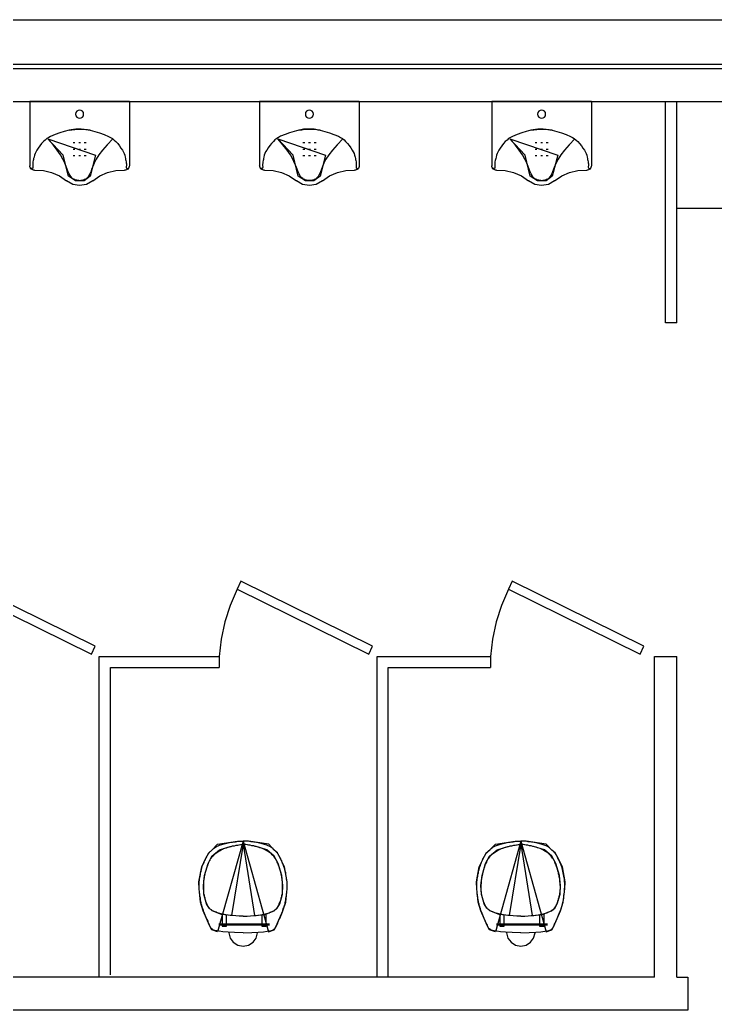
# Model space of a CAD drawing. Header units: metres. Extents: x 2 to 323, y -2 to 254.
# Drawn here: x 210.856 to 214.001, y 123.332 to 127.812 of the extents above; entities that cross this region are included whole.
import ezdxf

# ---------------------------------------------------------------- set-up
doc = ezdxf.new("R2010")
doc.units = ezdxf.units.M
doc.layers.add('REFERENCIA', color=7, linetype='Continuous')

msp = doc.modelspace()

# ---------------------------------------------------------------- linework, layer by layer
at = {"layer": 'REFERENCIA'}
for p, q in [((206.096, 127.812), (220.096, 127.812)), ((206.096, 127.812), (220.096, 127.812)), ((206.096, 127.612), (220.096, 127.612)), ((206.096, 127.612), (220.096, 127.612)), ((207.351, 127.592), (216.351, 127.592)), ((207.501, 127.442), (216.201, 127.442)), ((211.352, 127.442), (210.902, 127.442)), ((210.902, 127.442), (210.902, 127.152)), ((211.352, 127.442), (211.352, 127.152)), ((212.391, 127.442), (211.941, 127.442)), ((211.941, 127.442), (211.941, 127.152)), ((212.391, 127.442), (212.391, 127.152)), ((213.441, 127.442), (212.991, 127.442)), ((212.991, 127.442), (212.991, 127.152)), ((213.441, 127.442), (213.441, 127.152)), ((213.777, 126.442), (213.777, 127.442)), ((213.827, 126.442), (213.827, 127.442)), ((211.106, 127.256), (211.098, 127.256)), ((211.131, 127.256), (211.123, 127.256)), ((211.156, 127.256), (211.148, 127.256)), ((212.146, 127.256), (212.137, 127.256)), ((212.171, 127.256), (212.162, 127.256)), ((212.196, 127.256), (212.187, 127.256)), ((213.195, 127.256), (213.187, 127.256)), ((213.22, 127.256), (213.212, 127.256)), ((213.245, 127.256), (213.237, 127.256)), ((211.106, 127.226), (211.098, 127.226)), ((211.106, 127.196), (211.098, 127.196)), ((211.131, 127.226), (211.123, 127.226)), ((211.131, 127.196), (211.123, 127.196)), ((211.156, 127.226), (211.148, 127.226)), ((211.156, 127.196), (211.148, 127.196)), ((212.146, 127.226), (212.137, 127.226)), ((212.146, 127.196), (212.137, 127.196)), ((212.171, 127.226), (212.162, 127.226)), ((212.171, 127.196), (212.162, 127.196)), ((212.196, 127.226), (212.187, 127.226)), ((212.196, 127.196), (212.187, 127.196)), ((213.195, 127.226), (213.187, 127.226)), ((213.195, 127.196), (213.187, 127.196)), ((213.22, 127.226), (213.212, 127.226)), ((213.22, 127.196), (213.212, 127.196)), ((213.245, 127.226), (213.237, 127.226)), ((213.245, 127.196), (213.237, 127.196)), ((216.201, 126.958), (213.827, 126.958)), ((213.827, 126.442), (213.777, 126.442)), ((211.216, 123.482), (211.216, 124.932)), ((211.216, 124.932), (211.758, 124.932)), ((211.758, 124.932), (211.758, 124.882)), ((212.472, 124.932), (212.985, 124.932)), ((212.472, 123.482), (212.472, 124.932)), ((212.985, 124.932), (212.985, 124.882)), ((213.727, 123.482), (213.727, 124.932)), ((213.727, 124.932), (213.827, 124.932)), ((213.827, 123.482), (213.827, 124.932)), ((211.266, 123.492), (211.266, 124.882)), ((211.266, 124.882), (211.758, 124.882)), ((212.522, 124.882), (212.985, 124.882)), ((212.522, 123.482), (212.522, 124.882)), ((211.791, 123.762), (211.771, 123.767)), ((211.771, 123.767), (211.771, 123.712)), ((211.791, 123.712), (211.791, 123.762)), ((211.971, 123.767), (211.951, 123.762)), ((211.951, 123.762), (211.951, 123.712)), ((211.971, 123.712), (211.971, 123.767)), ((213.047, 123.762), (213.027, 123.767)), ((213.027, 123.767), (213.027, 123.712)), ((213.047, 123.712), (213.047, 123.762)), ((213.227, 123.767), (213.207, 123.762)), ((213.207, 123.762), (213.207, 123.712)), ((213.227, 123.712), (213.227, 123.767)), ((211.756, 123.722), (211.986, 123.722)), ((211.986, 123.717), (211.756, 123.717)), ((211.771, 123.712), (211.791, 123.712)), ((211.951, 123.712), (211.971, 123.712)), ((213.012, 123.722), (213.242, 123.722)), ((213.242, 123.717), (213.012, 123.717)), ((213.027, 123.712), (213.047, 123.712)), ((213.207, 123.712), (213.227, 123.712)), ((213.727, 123.482), (207.501, 123.482)), ((213.827, 123.482), (213.877, 123.482)), ((213.877, 123.482), (213.877, 123.332)), ((213.827, 123.332), (207.351, 123.332)), ((213.877, 123.332), (213.727, 123.332)), ((213.877, 123.332), (213.827, 123.332))]:
    msp.add_line(p, q, dxfattribs=at)
for points in [[(211.108, 127.385), (211.11, 127.378), (211.114, 127.372), (211.12, 127.368), (211.127, 127.367), (211.134, 127.368), (211.14, 127.372), (211.144, 127.378), (211.145, 127.385), (211.144, 127.392), (211.14, 127.398), (211.134, 127.402), (211.127, 127.404), (211.12, 127.402), (211.114, 127.398), (211.11, 127.392), (211.108, 127.385)], [(212.148, 127.385), (212.149, 127.378), (212.153, 127.372), (212.159, 127.368), (212.166, 127.367), (212.173, 127.368), (212.179, 127.372), (212.183, 127.378), (212.185, 127.385), (212.183, 127.393), (212.179, 127.399), (212.173, 127.402), (212.166, 127.404), (212.159, 127.402), (212.153, 127.399), (212.149, 127.393), (212.148, 127.385)], [(213.197, 127.385), (213.199, 127.378), (213.203, 127.372), (213.209, 127.368), (213.216, 127.367), (213.223, 127.368), (213.229, 127.372), (213.233, 127.378), (213.234, 127.385), (213.233, 127.392), (213.229, 127.398), (213.223, 127.402), (213.216, 127.404), (213.209, 127.402), (213.203, 127.398), (213.199, 127.392), (213.197, 127.385)], [(211.197, 124.979), (210.601, 125.272), (210.584, 125.236), (211.18, 124.943), (211.197, 124.979)], [(212.452, 124.979), (211.856, 125.272), (211.839, 125.236), (212.435, 124.943), (212.452, 124.979)], [(213.679, 124.979), (213.083, 125.272), (213.066, 125.236), (213.662, 124.943), (213.679, 124.979)]]:
    msp.add_lwpolyline(points, close=True, dxfattribs=at)
for points in [[(211.175, 127.313), (211.162, 127.315), (211.148, 127.316), (211.134, 127.317), (211.12, 127.318), (211.11, 127.317), (211.099, 127.316), (211.089, 127.315), (211.079, 127.313), (211.057, 127.307), (211.037, 127.3), (211.016, 127.293), (210.996, 127.284), (210.987, 127.28), (210.978, 127.275), (210.971, 127.268), (210.963, 127.261), (210.955, 127.252), (210.947, 127.242), (210.94, 127.232), (210.933, 127.222), (210.929, 127.214), (210.926, 127.207), (210.923, 127.199), (210.921, 127.19), (210.919, 127.185), (210.918, 127.18), (210.917, 127.175), (210.916, 127.17), (210.916, 127.167), (210.916, 127.164), (210.915, 127.162), (210.915, 127.159), (210.915, 127.156), (210.915, 127.154), (210.915, 127.151), (210.915, 127.148), (210.916, 127.147), (210.916, 127.145), (210.915, 127.143), (210.915, 127.142), (210.915, 127.141), (210.914, 127.141), (210.914, 127.14), (210.913, 127.14), (210.911, 127.14), (210.91, 127.14), (210.908, 127.14), (210.906, 127.14)], [(211.079, 127.313), (211.092, 127.315), (211.106, 127.316), (211.12, 127.317), (211.134, 127.318), (211.144, 127.317), (211.155, 127.316), (211.165, 127.315), (211.175, 127.313), (211.196, 127.307), (211.217, 127.3), (211.238, 127.293), (211.258, 127.284), (211.267, 127.28), (211.275, 127.275), (211.283, 127.268), (211.291, 127.261), (211.299, 127.252), (211.307, 127.242), (211.314, 127.232), (211.321, 127.222), (211.325, 127.214), (211.328, 127.207), (211.331, 127.199), (211.333, 127.19), (211.334, 127.185), (211.335, 127.18), (211.336, 127.175), (211.337, 127.17), (211.338, 127.167), (211.338, 127.164), (211.339, 127.162), (211.339, 127.159), (211.339, 127.156), (211.339, 127.154), (211.339, 127.151), (211.338, 127.148), (211.338, 127.147), (211.338, 127.145), (211.338, 127.143), (211.339, 127.142), (211.339, 127.141), (211.34, 127.141), (211.34, 127.14), (211.341, 127.14), (211.343, 127.14), (211.344, 127.14), (211.346, 127.14), (211.347, 127.14)], [(212.215, 127.313), (212.201, 127.315), (212.187, 127.317), (212.173, 127.318), (212.16, 127.318), (212.149, 127.318), (212.139, 127.317), (212.128, 127.315), (212.118, 127.313), (212.097, 127.307), (212.076, 127.301), (212.056, 127.293), (212.035, 127.285), (212.026, 127.28), (212.018, 127.275), (212.01, 127.269), (212.003, 127.262), (211.994, 127.252), (211.987, 127.243), (211.979, 127.233), (211.973, 127.222), (211.968, 127.215), (211.965, 127.207), (211.962, 127.199), (211.96, 127.19), (211.959, 127.185), (211.958, 127.18), (211.957, 127.175), (211.956, 127.17), (211.955, 127.167), (211.955, 127.165), (211.955, 127.162), (211.954, 127.159), (211.954, 127.156), (211.954, 127.154), (211.954, 127.151), (211.955, 127.148), (211.955, 127.147), (211.955, 127.145), (211.955, 127.144), (211.954, 127.142), (211.954, 127.141), (211.954, 127.141), (211.953, 127.14), (211.952, 127.14), (211.951, 127.14), (211.949, 127.14), (211.947, 127.14), (211.946, 127.141)], [(212.118, 127.313), (212.132, 127.315), (212.145, 127.317), (212.159, 127.318), (212.173, 127.318), (212.184, 127.318), (212.194, 127.317), (212.204, 127.315), (212.215, 127.313), (212.236, 127.307), (212.257, 127.301), (212.277, 127.293), (212.297, 127.285), (212.306, 127.28), (212.315, 127.275), (212.323, 127.269), (212.33, 127.262), (212.338, 127.252), (212.346, 127.243), (212.353, 127.233), (212.36, 127.222), (212.364, 127.215), (212.368, 127.207), (212.37, 127.199), (212.373, 127.19), (212.374, 127.185), (212.375, 127.18), (212.376, 127.175), (212.377, 127.17), (212.377, 127.167), (212.378, 127.165), (212.378, 127.162), (212.378, 127.159), (212.378, 127.156), (212.378, 127.154), (212.378, 127.151), (212.378, 127.148), (212.378, 127.147), (212.378, 127.145), (212.378, 127.144), (212.378, 127.142), (212.379, 127.141), (212.379, 127.141), (212.38, 127.14), (212.38, 127.14), (212.382, 127.14), (212.384, 127.14), (212.385, 127.14), (212.387, 127.141)], [(213.264, 127.313), (213.251, 127.315), (213.237, 127.316), (213.223, 127.317), (213.209, 127.318), (213.199, 127.317), (213.188, 127.316), (213.178, 127.315), (213.168, 127.313), (213.146, 127.307), (213.126, 127.3), (213.105, 127.293), (213.085, 127.284), (213.076, 127.28), (213.067, 127.275), (213.06, 127.268), (213.052, 127.261), (213.044, 127.252), (213.036, 127.242), (213.029, 127.232), (213.022, 127.222), (213.018, 127.214), (213.015, 127.207), (213.012, 127.199), (213.01, 127.19), (213.009, 127.185), (213.007, 127.18), (213.006, 127.175), (213.005, 127.17), (213.005, 127.167), (213.005, 127.164), (213.004, 127.162), (213.004, 127.159), (213.004, 127.156), (213.004, 127.154), (213.004, 127.151), (213.004, 127.148), (213.005, 127.147), (213.005, 127.145), (213.004, 127.143), (213.004, 127.142), (213.004, 127.141), (213.003, 127.141), (213.003, 127.14), (213.002, 127.14), (213, 127.14), (212.999, 127.14), (212.997, 127.14), (212.995, 127.14)], [(213.168, 127.313), (213.181, 127.315), (213.195, 127.316), (213.209, 127.317), (213.223, 127.318), (213.233, 127.317), (213.244, 127.316), (213.254, 127.315), (213.264, 127.313), (213.285, 127.307), (213.306, 127.3), (213.327, 127.293), (213.347, 127.284), (213.356, 127.28), (213.364, 127.275), (213.372, 127.268), (213.38, 127.261), (213.388, 127.252), (213.396, 127.242), (213.403, 127.232), (213.41, 127.222), (213.414, 127.214), (213.417, 127.207), (213.42, 127.199), (213.422, 127.19), (213.423, 127.185), (213.424, 127.18), (213.425, 127.175), (213.426, 127.17), (213.427, 127.167), (213.427, 127.164), (213.428, 127.162), (213.428, 127.159), (213.428, 127.156), (213.428, 127.154), (213.428, 127.151), (213.427, 127.148), (213.427, 127.147), (213.427, 127.145), (213.428, 127.143), (213.428, 127.142), (213.428, 127.141), (213.429, 127.141), (213.429, 127.14), (213.43, 127.14), (213.432, 127.14), (213.433, 127.14), (213.435, 127.14), (213.436, 127.14)], [(211.277, 127.273), (211.277, 127.273), (211.251, 127.246), (211.23, 127.222), (211.214, 127.201), (211.202, 127.181), (211.193, 127.164), (211.186, 127.149), (211.181, 127.136), (211.177, 127.125), (211.173, 127.116), (211.169, 127.108), (211.165, 127.102), (211.161, 127.097), (211.157, 127.093), (211.153, 127.091), (211.149, 127.089), (211.145, 127.087), (211.141, 127.086), (211.137, 127.085), (211.132, 127.085), (211.128, 127.084), (211.123, 127.085), (211.118, 127.085), (211.114, 127.086), (211.109, 127.087), (211.105, 127.089), (211.101, 127.091), (211.096, 127.093), (211.092, 127.097), (211.088, 127.102), (211.084, 127.108), (211.08, 127.116), (211.075, 127.125), (211.071, 127.136), (211.066, 127.149), (211.06, 127.164), (211.051, 127.181), (211.04, 127.201), (211.026, 127.223), (211.007, 127.247), (210.983, 127.274), (211.199, 127.199), (211.175, 127.105), (211.147, 127.083), (211.108, 127.083), (211.076, 127.105), (211.053, 127.199), (210.983, 127.274)], [(212.317, 127.273), (212.317, 127.273), (212.291, 127.247), (212.27, 127.222), (212.254, 127.201), (212.241, 127.181), (212.232, 127.164), (212.225, 127.149), (212.22, 127.136), (212.216, 127.125), (212.212, 127.116), (212.208, 127.108), (212.204, 127.102), (212.2, 127.097), (212.197, 127.094), (212.193, 127.091), (212.189, 127.089), (212.185, 127.087), (212.18, 127.086), (212.176, 127.085), (212.171, 127.085), (212.167, 127.085), (212.162, 127.085), (212.158, 127.085), (212.153, 127.086), (212.149, 127.087), (212.144, 127.089), (212.14, 127.091), (212.136, 127.094), (212.132, 127.097), (212.127, 127.102), (212.123, 127.108), (212.119, 127.116), (212.115, 127.125), (212.111, 127.136), (212.106, 127.149), (212.099, 127.164), (212.091, 127.182), (212.08, 127.201), (212.065, 127.223), (212.046, 127.247), (212.023, 127.274), (212.239, 127.199), (212.215, 127.105), (212.186, 127.084), (212.148, 127.084), (212.115, 127.105), (212.092, 127.199), (212.023, 127.274)], [(213.367, 127.273), (213.367, 127.273), (213.34, 127.246), (213.319, 127.222), (213.303, 127.201), (213.291, 127.181), (213.282, 127.164), (213.275, 127.149), (213.27, 127.136), (213.266, 127.125), (213.262, 127.116), (213.258, 127.108), (213.254, 127.102), (213.25, 127.097), (213.246, 127.093), (213.242, 127.091), (213.238, 127.089), (213.234, 127.087), (213.23, 127.086), (213.226, 127.085), (213.221, 127.085), (213.217, 127.084), (213.212, 127.085), (213.207, 127.085), (213.203, 127.086), (213.198, 127.087), (213.194, 127.089), (213.19, 127.091), (213.185, 127.093), (213.181, 127.097), (213.177, 127.102), (213.173, 127.108), (213.169, 127.116), (213.165, 127.125), (213.16, 127.136), (213.155, 127.149), (213.149, 127.164), (213.14, 127.181), (213.129, 127.201), (213.115, 127.223), (213.096, 127.247), (213.072, 127.274), (213.289, 127.199), (213.264, 127.105), (213.236, 127.083), (213.197, 127.083), (213.165, 127.105), (213.142, 127.199), (213.072, 127.274)], [(210.923, 127.132), (210.919, 127.132), (210.915, 127.133), (210.912, 127.135), (210.908, 127.137), (210.906, 127.14), (210.904, 127.144), (210.902, 127.148), (210.902, 127.152)], [(211.352, 127.152), (211.351, 127.148), (211.35, 127.144), (211.348, 127.14), (211.346, 127.137), (211.342, 127.135), (211.339, 127.133), (211.335, 127.132), (211.33, 127.132)], [(211.963, 127.132), (211.959, 127.132), (211.955, 127.133), (211.951, 127.135), (211.948, 127.137), (211.945, 127.14), (211.943, 127.144), (211.942, 127.148), (211.941, 127.152)], [(212.391, 127.152), (212.391, 127.148), (212.39, 127.144), (212.388, 127.14), (212.385, 127.137), (212.382, 127.135), (212.378, 127.133), (212.374, 127.132), (212.37, 127.132)], [(213.012, 127.132), (213.008, 127.132), (213.004, 127.133), (213.001, 127.135), (212.997, 127.137), (212.995, 127.14), (212.993, 127.144), (212.991, 127.148), (212.991, 127.152)], [(213.441, 127.152), (213.44, 127.148), (213.439, 127.144), (213.437, 127.14), (213.435, 127.137), (213.431, 127.135), (213.428, 127.133), (213.424, 127.132), (213.42, 127.132)], [(210.923, 127.132), (210.963, 127.131), (211, 127.122), (211.036, 127.106), (211.068, 127.084)], [(211.186, 127.084), (211.218, 127.106), (211.253, 127.122), (211.291, 127.131), (211.33, 127.132)], [(211.963, 127.132), (212.002, 127.131), (212.04, 127.122), (212.075, 127.106), (212.107, 127.084)], [(212.225, 127.084), (212.257, 127.106), (212.293, 127.122), (212.331, 127.131), (212.37, 127.132)], [(213.012, 127.132), (213.052, 127.131), (213.089, 127.122), (213.125, 127.106), (213.157, 127.084)], [(213.275, 127.084), (213.307, 127.106), (213.342, 127.122), (213.38, 127.131), (213.42, 127.132)], [(211.186, 127.084), (211.158, 127.067), (211.127, 127.062), (211.096, 127.067), (211.068, 127.084)], [(212.225, 127.084), (212.197, 127.067), (212.166, 127.062), (212.135, 127.067), (212.107, 127.084)], [(213.275, 127.084), (213.247, 127.067), (213.216, 127.062), (213.185, 127.067), (213.157, 127.084)], [(211.839, 125.236), (211.808, 125.163), (211.784, 125.088), (211.767, 125.01), (211.758, 124.932)], [(213.066, 125.236), (213.035, 125.163), (213.011, 125.088), (212.994, 125.01), (212.985, 124.932)], [(211.866, 123.682), (211.866, 123.682), (211.828, 123.684), (211.798, 123.685), (211.775, 123.687), (211.758, 123.689), (211.747, 123.691), (211.739, 123.692), (211.734, 123.694), (211.73, 123.696), (211.728, 123.698), (211.725, 123.7), (211.723, 123.702), (211.721, 123.705), (211.719, 123.708), (211.717, 123.711), (211.715, 123.716), (211.713, 123.721), (211.71, 123.726), (211.708, 123.733), (211.705, 123.74), (211.701, 123.747), (211.698, 123.755), (211.695, 123.762), (211.692, 123.77), (211.689, 123.777), (211.687, 123.783), (211.684, 123.79), (211.682, 123.795), (211.681, 123.801), (211.679, 123.807), (211.677, 123.813), (211.676, 123.819), (211.675, 123.825), (211.674, 123.831), (211.673, 123.838), (211.672, 123.844), (211.671, 123.851), (211.67, 123.858), (211.669, 123.864), (211.669, 123.87), (211.668, 123.876), (211.668, 123.882), (211.667, 123.887), (211.667, 123.892), (211.667, 123.897), (211.667, 123.901), (211.668, 123.907), (211.668, 123.912), (211.669, 123.918), (211.669, 123.924), (211.67, 123.931), (211.672, 123.938), (211.673, 123.946), (211.674, 123.953), (211.676, 123.961), (211.678, 123.968), (211.68, 123.975), (211.681, 123.981), (211.683, 123.987), (211.685, 123.992), (211.688, 123.997), (211.69, 124.002), (211.692, 124.007), (211.694, 124.011), (211.696, 124.015), (211.698, 124.019), (211.7, 124.023), (211.702, 124.027), (211.704, 124.03), (211.705, 124.033), (211.707, 124.036), (211.709, 124.039), (211.711, 124.042), (211.713, 124.044), (211.715, 124.046), (211.716, 124.048), (211.718, 124.05), (211.72, 124.052), (211.723, 124.054), (211.725, 124.056), (211.727, 124.058), (211.73, 124.061), (211.733, 124.064), (211.737, 124.067), (211.741, 124.07), (211.746, 124.073), (211.753, 124.076), (211.76, 124.079), (211.77, 124.082), (211.78, 124.085), (211.793, 124.088), (211.805, 124.09), (211.819, 124.092), (211.832, 124.094), (211.845, 124.096), (211.856, 124.096), (211.866, 124.097), (211.751, 123.687), (211.725, 123.695), (211.716, 123.712), (211.686, 123.782), (211.674, 123.821), (211.667, 123.881), (211.666, 123.912), (211.679, 123.98), (211.696, 124.017), (211.711, 124.044), (211.725, 124.056), (211.751, 124.083), (211.841, 124.097), (211.866, 124.097)], [(211.866, 123.682), (211.866, 123.682), (211.905, 123.684), (211.935, 123.685), (211.958, 123.687), (211.975, 123.689), (211.986, 123.691), (211.994, 123.692), (211.999, 123.694), (212.002, 123.696), (212.005, 123.698), (212.008, 123.7), (212.01, 123.702), (212.012, 123.705), (212.014, 123.708), (212.016, 123.711), (212.018, 123.716), (212.02, 123.721), (212.023, 123.726), (212.025, 123.733), (212.028, 123.74), (212.032, 123.747), (212.035, 123.755), (212.038, 123.762), (212.041, 123.77), (212.044, 123.777), (212.046, 123.783), (212.048, 123.79), (212.05, 123.795), (212.052, 123.801), (212.054, 123.807), (212.056, 123.813), (212.057, 123.819), (212.058, 123.825), (212.059, 123.831), (212.06, 123.838), (212.061, 123.844), (212.062, 123.851), (212.063, 123.858), (212.064, 123.864), (212.064, 123.87), (212.065, 123.876), (212.065, 123.882), (212.065, 123.887), (212.066, 123.892), (212.066, 123.897), (212.066, 123.901), (212.065, 123.907), (212.065, 123.912), (212.064, 123.918), (212.063, 123.924), (212.063, 123.931), (212.061, 123.938), (212.06, 123.946), (212.059, 123.953), (212.057, 123.961), (212.055, 123.968), (212.053, 123.975), (212.051, 123.981), (212.049, 123.987), (212.047, 123.992), (212.045, 123.997), (212.043, 124.002), (212.041, 124.007), (212.039, 124.011), (212.037, 124.015), (212.035, 124.019), (212.033, 124.023), (212.031, 124.027), (212.029, 124.03), (212.027, 124.033), (212.026, 124.036), (212.024, 124.039), (212.022, 124.042), (212.02, 124.044), (212.018, 124.046), (212.016, 124.048), (212.014, 124.05), (212.012, 124.052), (212.01, 124.054), (212.008, 124.056), (212.006, 124.058), (212.003, 124.061), (212, 124.064), (211.996, 124.067), (211.992, 124.07), (211.987, 124.073), (211.98, 124.076), (211.973, 124.079), (211.963, 124.082), (211.953, 124.085), (211.94, 124.088), (211.927, 124.09), (211.914, 124.092), (211.901, 124.094), (211.888, 124.096), (211.877, 124.096), (211.866, 124.097), (211.981, 123.687), (212.007, 123.695), (212.016, 123.712), (212.046, 123.782), (212.059, 123.821), (212.066, 123.881), (212.066, 123.912), (212.054, 123.98), (212.036, 124.017), (212.022, 124.044), (212.007, 124.056), (211.982, 124.083), (211.891, 124.097), (211.866, 124.097)], [(213.122, 123.682), (213.122, 123.682), (213.083, 123.684), (213.053, 123.685), (213.03, 123.687), (213.014, 123.689), (213.002, 123.691), (212.994, 123.692), (212.989, 123.694), (212.986, 123.696), (212.983, 123.698), (212.981, 123.7), (212.978, 123.702), (212.976, 123.705), (212.975, 123.708), (212.973, 123.711), (212.971, 123.716), (212.968, 123.721), (212.966, 123.726), (212.963, 123.733), (212.96, 123.74), (212.957, 123.747), (212.954, 123.755), (212.95, 123.762), (212.947, 123.77), (212.945, 123.777), (212.942, 123.783), (212.94, 123.79), (212.938, 123.795), (212.936, 123.801), (212.934, 123.807), (212.933, 123.813), (212.931, 123.819), (212.93, 123.825), (212.929, 123.831), (212.928, 123.838), (212.927, 123.844), (212.926, 123.851), (212.925, 123.858), (212.925, 123.864), (212.924, 123.87), (212.923, 123.876), (212.923, 123.882), (212.923, 123.887), (212.923, 123.892), (212.923, 123.897), (212.923, 123.901), (212.923, 123.907), (212.923, 123.912), (212.924, 123.918), (212.925, 123.924), (212.926, 123.931), (212.927, 123.938), (212.928, 123.946), (212.93, 123.953), (212.931, 123.961), (212.933, 123.968), (212.935, 123.975), (212.937, 123.981), (212.939, 123.987), (212.941, 123.992), (212.943, 123.997), (212.945, 124.002), (212.947, 124.007), (212.949, 124.011), (212.951, 124.015), (212.953, 124.019), (212.955, 124.023), (212.957, 124.027), (212.959, 124.03), (212.961, 124.033), (212.963, 124.036), (212.964, 124.039), (212.966, 124.042), (212.968, 124.044), (212.97, 124.046), (212.972, 124.048), (212.974, 124.05), (212.976, 124.052), (212.978, 124.054), (212.98, 124.056), (212.983, 124.058), (212.985, 124.061), (212.988, 124.064), (212.992, 124.067), (212.996, 124.07), (213.001, 124.073), (213.008, 124.076), (213.016, 124.079), (213.025, 124.082), (213.036, 124.085), (213.048, 124.088), (213.061, 124.09), (213.074, 124.092), (213.087, 124.094), (213.1, 124.096), (213.112, 124.096), (213.122, 124.097), (213.007, 123.687), (212.981, 123.695), (212.972, 123.712), (212.942, 123.782), (212.929, 123.821), (212.923, 123.881), (212.922, 123.912), (212.934, 123.98), (212.952, 124.017), (212.966, 124.044), (212.981, 124.056), (213.007, 124.083), (213.097, 124.097), (213.122, 124.097)], [(213.122, 123.682), (213.122, 123.682), (213.16, 123.684), (213.19, 123.685), (213.213, 123.687), (213.23, 123.689), (213.242, 123.691), (213.249, 123.692), (213.254, 123.694), (213.258, 123.696), (213.261, 123.698), (213.263, 123.7), (213.265, 123.702), (213.267, 123.705), (213.269, 123.708), (213.271, 123.711), (213.273, 123.716), (213.275, 123.721), (213.278, 123.726), (213.281, 123.733), (213.284, 123.74), (213.287, 123.747), (213.29, 123.755), (213.293, 123.762), (213.296, 123.77), (213.299, 123.777), (213.301, 123.783), (213.304, 123.79), (213.306, 123.795), (213.308, 123.801), (213.309, 123.807), (213.311, 123.813), (213.312, 123.819), (213.313, 123.825), (213.315, 123.831), (213.316, 123.838), (213.317, 123.844), (213.317, 123.851), (213.318, 123.858), (213.319, 123.864), (213.32, 123.87), (213.32, 123.876), (213.32, 123.882), (213.321, 123.887), (213.321, 123.892), (213.321, 123.897), (213.321, 123.901), (213.321, 123.907), (213.32, 123.912), (213.32, 123.918), (213.319, 123.924), (213.318, 123.931), (213.317, 123.938), (213.315, 123.946), (213.314, 123.953), (213.312, 123.961), (213.311, 123.968), (213.309, 123.975), (213.307, 123.981), (213.305, 123.987), (213.303, 123.992), (213.301, 123.997), (213.299, 124.002), (213.296, 124.007), (213.294, 124.011), (213.292, 124.015), (213.29, 124.019), (213.288, 124.023), (213.286, 124.027), (213.285, 124.03), (213.283, 124.033), (213.281, 124.036), (213.279, 124.039), (213.277, 124.042), (213.275, 124.044), (213.274, 124.046), (213.272, 124.048), (213.27, 124.05), (213.268, 124.052), (213.266, 124.054), (213.263, 124.056), (213.261, 124.058), (213.258, 124.061), (213.255, 124.064), (213.252, 124.067), (213.247, 124.07), (213.242, 124.073), (213.236, 124.076), (213.228, 124.079), (213.219, 124.082), (213.208, 124.085), (213.196, 124.088), (213.183, 124.09), (213.17, 124.092), (213.156, 124.094), (213.144, 124.096), (213.132, 124.096), (213.122, 124.097), (213.237, 123.687), (213.263, 123.695), (213.272, 123.712), (213.302, 123.782), (213.314, 123.821), (213.321, 123.881), (213.322, 123.912), (213.31, 123.98), (213.292, 124.017), (213.277, 124.044), (213.263, 124.056), (213.237, 124.083), (213.147, 124.097), (213.122, 124.097)], [(211.866, 123.757), (211.866, 123.757), (211.848, 123.758), (211.833, 123.759), (211.819, 123.76), (211.807, 123.761), (211.797, 123.762), (211.788, 123.763), (211.781, 123.765), (211.773, 123.766), (211.767, 123.768), (211.761, 123.769), (211.755, 123.771), (211.749, 123.773), (211.744, 123.775), (211.74, 123.777), (211.735, 123.778), (211.732, 123.78), (211.728, 123.782), (211.725, 123.784), (211.723, 123.786), (211.72, 123.787), (211.718, 123.789), (211.716, 123.791), (211.715, 123.793), (211.713, 123.795), (211.711, 123.797), (211.71, 123.799), (211.708, 123.801), (211.707, 123.804), (211.705, 123.807), (211.704, 123.81), (211.702, 123.813), (211.701, 123.817), (211.699, 123.821), (211.698, 123.826), (211.696, 123.83), (211.695, 123.835), (211.694, 123.84), (211.692, 123.846), (211.691, 123.851), (211.69, 123.856), (211.689, 123.861), (211.689, 123.866), (211.688, 123.871), (211.688, 123.876), (211.688, 123.881), (211.688, 123.886), (211.688, 123.891), (211.688, 123.897), (211.688, 123.902), (211.688, 123.907), (211.689, 123.913), (211.689, 123.919), (211.69, 123.924), (211.691, 123.93), (211.692, 123.936), (211.693, 123.942), (211.695, 123.949), (211.696, 123.955), (211.698, 123.962), (211.7, 123.968), (211.702, 123.974), (211.704, 123.981), (211.706, 123.986), (211.708, 123.992), (211.71, 123.997), (211.712, 124.002), (211.715, 124.007), (211.717, 124.011), (211.719, 124.016), (211.722, 124.02), (211.725, 124.024), (211.728, 124.028), (211.732, 124.031), (211.735, 124.035), (211.739, 124.039), (211.743, 124.042), (211.747, 124.046), (211.752, 124.049), (211.757, 124.052), (211.762, 124.055), (211.767, 124.058), (211.773, 124.06), (211.778, 124.063), (211.784, 124.065), (211.791, 124.067), (211.797, 124.069), (211.804, 124.071), (211.812, 124.073), (211.819, 124.075), (211.827, 124.076), (211.835, 124.078), (211.842, 124.079), (211.849, 124.08), (211.856, 124.082), (211.862, 124.082), (211.866, 124.083), (211.814, 123.76), (211.769, 123.765), (211.727, 123.781), (211.713, 123.794), (211.701, 123.813), (211.688, 123.857), (211.687, 123.896), (211.692, 123.941), (211.708, 123.996), (211.725, 124.028), (211.759, 124.057), (211.808, 124.073), (211.855, 124.082), (211.866, 124.083)], [(211.866, 123.757), (211.866, 123.757), (211.885, 123.758), (211.9, 123.759), (211.914, 123.76), (211.926, 123.761), (211.936, 123.762), (211.945, 123.763), (211.952, 123.765), (211.959, 123.766), (211.966, 123.768), (211.972, 123.769), (211.978, 123.771), (211.984, 123.773), (211.989, 123.775), (211.993, 123.777), (211.997, 123.778), (212.001, 123.78), (212.005, 123.782), (212.008, 123.784), (212.01, 123.786), (212.012, 123.787), (212.015, 123.789), (212.016, 123.791), (212.018, 123.793), (212.02, 123.795), (212.021, 123.797), (212.023, 123.799), (212.025, 123.801), (212.026, 123.804), (212.027, 123.807), (212.029, 123.81), (212.03, 123.813), (212.032, 123.817), (212.033, 123.821), (212.035, 123.826), (212.037, 123.83), (212.038, 123.835), (212.039, 123.84), (212.041, 123.846), (212.042, 123.851), (212.043, 123.856), (212.044, 123.861), (212.044, 123.866), (212.045, 123.871), (212.045, 123.876), (212.045, 123.881), (212.045, 123.886), (212.045, 123.891), (212.045, 123.897), (212.045, 123.902), (212.045, 123.907), (212.044, 123.913), (212.043, 123.919), (212.043, 123.924), (212.042, 123.93), (212.041, 123.936), (212.04, 123.942), (212.038, 123.949), (212.037, 123.955), (212.035, 123.962), (212.033, 123.968), (212.031, 123.974), (212.029, 123.981), (212.027, 123.986), (212.025, 123.992), (212.023, 123.997), (212.021, 124.002), (212.018, 124.007), (212.016, 124.011), (212.013, 124.016), (212.011, 124.02), (212.008, 124.024), (212.005, 124.028), (212.001, 124.031), (211.998, 124.035), (211.994, 124.039), (211.99, 124.042), (211.985, 124.046), (211.981, 124.049), (211.976, 124.052), (211.971, 124.055), (211.966, 124.058), (211.96, 124.06), (211.954, 124.063), (211.948, 124.065), (211.942, 124.067), (211.936, 124.069), (211.929, 124.071), (211.921, 124.073), (211.914, 124.075), (211.906, 124.076), (211.898, 124.078), (211.891, 124.079), (211.884, 124.08), (211.877, 124.082), (211.871, 124.082), (211.866, 124.083), (211.918, 123.76), (211.964, 123.765), (212.006, 123.781), (212.02, 123.794), (212.032, 123.813), (212.045, 123.857), (212.046, 123.896), (212.041, 123.941), (212.025, 123.996), (212.007, 124.028), (211.973, 124.057), (211.925, 124.073), (211.878, 124.082), (211.866, 124.083)], [(213.122, 123.757), (213.122, 123.757), (213.104, 123.758), (213.088, 123.759), (213.074, 123.76), (213.063, 123.761), (213.053, 123.762), (213.044, 123.763), (213.036, 123.765), (213.029, 123.766), (213.022, 123.768), (213.016, 123.769), (213.01, 123.771), (213.005, 123.773), (212.999, 123.775), (212.995, 123.777), (212.991, 123.778), (212.987, 123.78), (212.984, 123.782), (212.981, 123.784), (212.978, 123.786), (212.976, 123.787), (212.974, 123.789), (212.972, 123.791), (212.97, 123.793), (212.968, 123.795), (212.967, 123.797), (212.965, 123.799), (212.964, 123.801), (212.962, 123.804), (212.961, 123.807), (212.959, 123.81), (212.958, 123.813), (212.956, 123.817), (212.955, 123.821), (212.953, 123.826), (212.952, 123.83), (212.95, 123.835), (212.949, 123.84), (212.948, 123.846), (212.946, 123.851), (212.945, 123.856), (212.945, 123.861), (212.944, 123.866), (212.943, 123.871), (212.943, 123.876), (212.943, 123.881), (212.943, 123.886), (212.943, 123.891), (212.943, 123.897), (212.943, 123.902), (212.944, 123.907), (212.944, 123.913), (212.945, 123.919), (212.946, 123.924), (212.946, 123.93), (212.947, 123.936), (212.949, 123.942), (212.95, 123.949), (212.952, 123.955), (212.953, 123.962), (212.955, 123.968), (212.957, 123.974), (212.959, 123.981), (212.961, 123.986), (212.963, 123.992), (212.965, 123.997), (212.968, 124.002), (212.97, 124.007), (212.972, 124.011), (212.975, 124.016), (212.977, 124.02), (212.98, 124.024), (212.983, 124.028), (212.987, 124.031), (212.99, 124.035), (212.994, 124.039), (212.998, 124.042), (213.003, 124.046), (213.007, 124.049), (213.012, 124.052), (213.017, 124.055), (213.022, 124.058), (213.028, 124.06), (213.034, 124.063), (213.04, 124.065), (213.046, 124.067), (213.053, 124.069), (213.06, 124.071), (213.067, 124.073), (213.074, 124.075), (213.082, 124.076), (213.09, 124.078), (213.097, 124.079), (213.105, 124.08), (213.111, 124.082), (213.117, 124.082), (213.122, 124.083), (213.07, 123.76), (213.024, 123.765), (212.982, 123.781), (212.968, 123.794), (212.957, 123.813), (212.944, 123.857), (212.942, 123.896), (212.947, 123.941), (212.963, 123.996), (212.981, 124.028), (213.015, 124.057), (213.063, 124.073), (213.11, 124.082), (213.122, 124.083)], [(213.122, 123.757), (213.122, 123.757), (213.14, 123.758), (213.156, 123.759), (213.169, 123.76), (213.181, 123.761), (213.191, 123.762), (213.2, 123.763), (213.208, 123.765), (213.215, 123.766), (213.221, 123.768), (213.228, 123.769), (213.234, 123.771), (213.239, 123.773), (213.244, 123.775), (213.249, 123.777), (213.253, 123.778), (213.257, 123.78), (213.26, 123.782), (213.263, 123.784), (213.265, 123.786), (213.268, 123.787), (213.27, 123.789), (213.272, 123.791), (213.273, 123.793), (213.275, 123.795), (213.277, 123.797), (213.278, 123.799), (213.28, 123.801), (213.281, 123.804), (213.283, 123.807), (213.284, 123.81), (213.286, 123.813), (213.287, 123.817), (213.289, 123.821), (213.29, 123.826), (213.292, 123.83), (213.293, 123.835), (213.295, 123.84), (213.296, 123.846), (213.297, 123.851), (213.298, 123.856), (213.299, 123.861), (213.3, 123.866), (213.3, 123.871), (213.3, 123.876), (213.301, 123.881), (213.301, 123.886), (213.301, 123.891), (213.3, 123.897), (213.3, 123.902), (213.3, 123.907), (213.299, 123.913), (213.299, 123.919), (213.298, 123.924), (213.297, 123.93), (213.296, 123.936), (213.295, 123.942), (213.293, 123.949), (213.292, 123.955), (213.29, 123.962), (213.288, 123.968), (213.286, 123.974), (213.284, 123.981), (213.282, 123.986), (213.28, 123.992), (213.278, 123.997), (213.276, 124.002), (213.274, 124.007), (213.271, 124.011), (213.269, 124.016), (213.266, 124.02), (213.263, 124.024), (213.26, 124.028), (213.257, 124.031), (213.253, 124.035), (213.249, 124.039), (213.245, 124.042), (213.241, 124.046), (213.236, 124.049), (213.231, 124.052), (213.226, 124.055), (213.221, 124.058), (213.216, 124.06), (213.21, 124.063), (213.204, 124.065), (213.197, 124.067), (213.191, 124.069), (213.184, 124.071), (213.177, 124.073), (213.169, 124.075), (213.161, 124.076), (213.154, 124.078), (213.146, 124.079), (213.139, 124.08), (213.132, 124.082), (213.127, 124.082), (213.122, 124.083), (213.174, 123.76), (213.219, 123.765), (213.261, 123.781), (213.276, 123.794), (213.287, 123.813), (213.3, 123.857), (213.302, 123.896), (213.297, 123.941), (213.281, 123.996), (213.263, 124.028), (213.229, 124.057), (213.18, 124.073), (213.133, 124.082), (213.122, 124.083)], [(211.801, 123.682), (211.808, 123.658), (211.822, 123.639), (211.842, 123.626), (211.866, 123.622), (211.891, 123.626), (211.911, 123.639), (211.925, 123.658), (211.931, 123.682)], [(213.057, 123.682), (213.063, 123.658), (213.078, 123.639), (213.098, 123.626), (213.122, 123.622), (213.146, 123.626), (213.166, 123.639), (213.18, 123.658), (213.187, 123.682)]]:
    msp.add_lwpolyline(points, dxfattribs=at)

doc.saveas('drawing.dxf')
